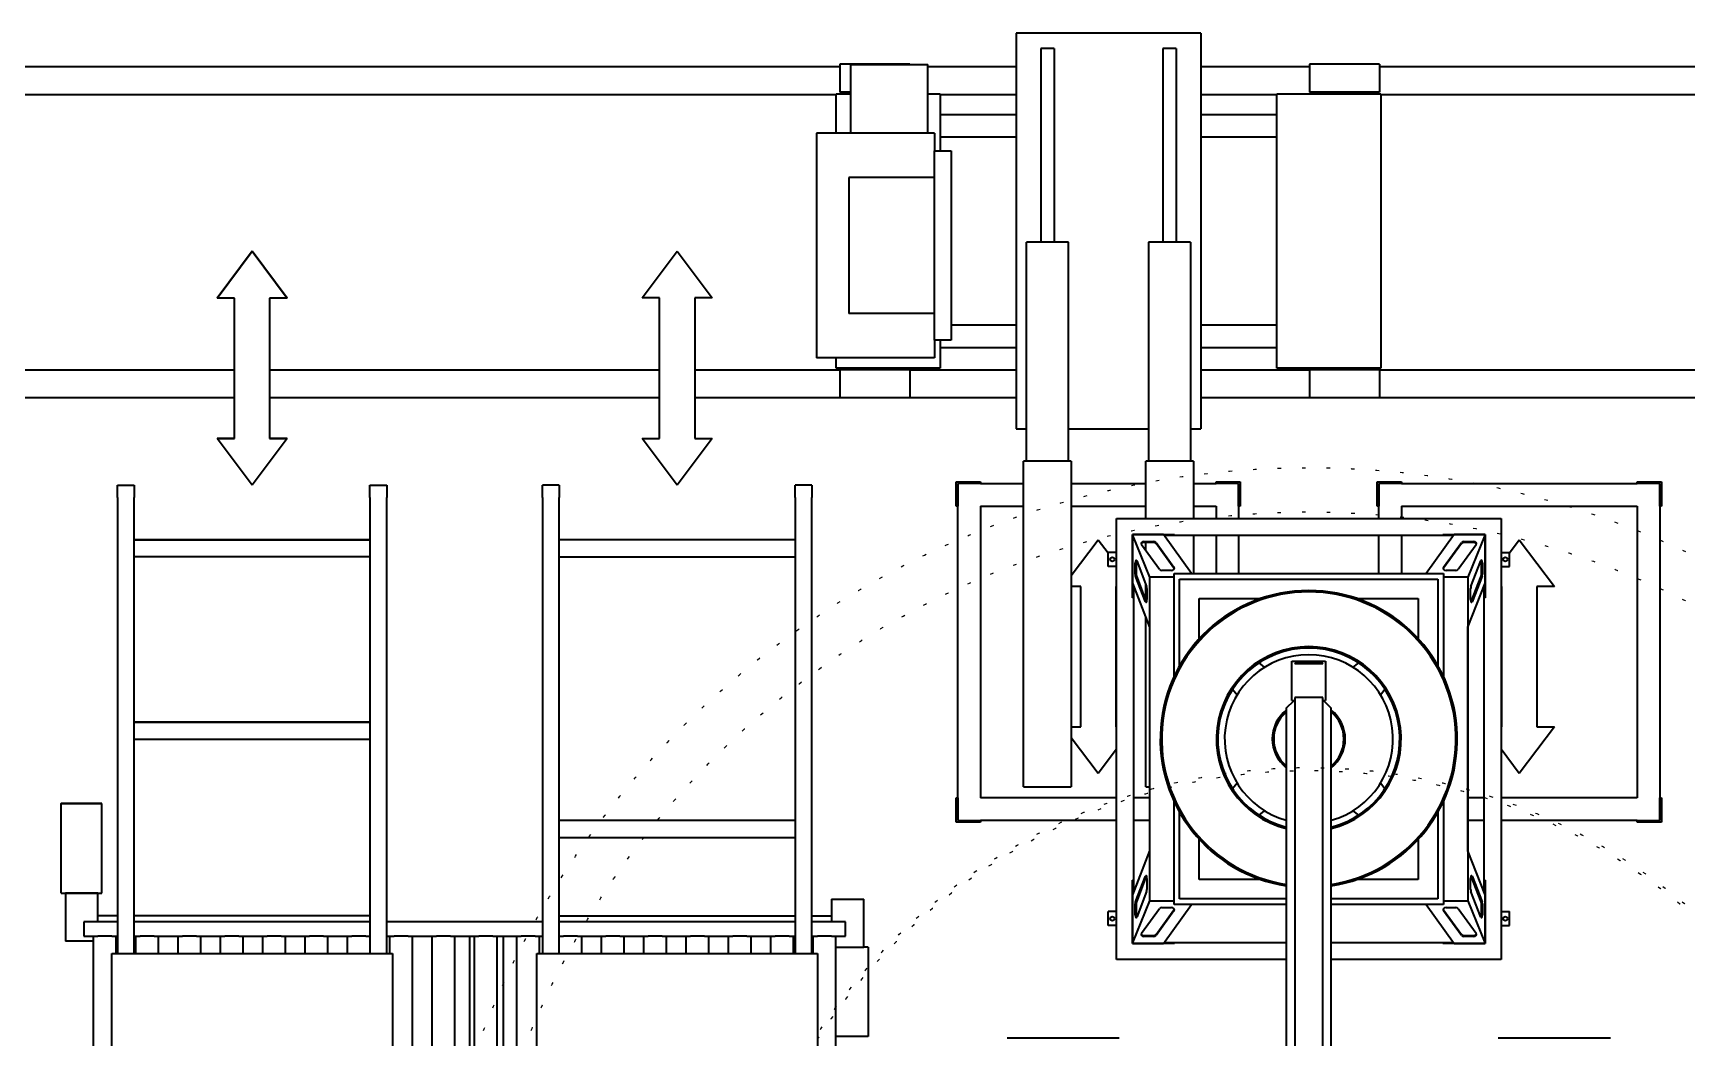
# Model space of a CAD drawing. Header units: millimetres. Extents: x 0 to 67800, y 0 to 42000.
# Drawn here: x 15877 to 21768, y 23438 to 27018 of the extents above; entities that cross this region are included whole.
import ezdxf

# ---------------------------------------------------------------- set-up
doc = ezdxf.new("R2010")
doc.units = ezdxf.units.MM
doc.header["$LTSCALE"] = 100
doc.linetypes.add('DOTTED', pattern=[0.0481, 0.0068, -0.0413])
doc.layers.add('Reference (ISO)', color=7, linetype='DOTTED', lineweight=25)
doc.layers.add('Visible (ISO)', color=7, linetype='Continuous', lineweight=35)

msp = doc.modelspace()

# ---------------------------------------------------------------- linework, layer by layer
at = {"layer": 'Reference (ISO)', "ltscale": 18.165257}
msp.add_circle((20421.39, 22312.87), 3156.69, dxfattribs=at)
at = {"layer": 'Reference (ISO)', "ltscale": 18.219997}
msp.add_circle((20421.39, 22312.87), 2998.83, dxfattribs=at)
at = {"layer": 'Reference (ISO)', "ltscale": 18.185495}
msp.add_circle((20421.39, 22312.87), 2088.25, dxfattribs=at)
at = {"layer": 'Reference (ISO)', "ltscale": 18.213535}
msp.add_circle((20421.39, 22312.87), 2077.52, dxfattribs=at)
at = {"layer": 'Visible (ISO)'}
for p, q in [((20036.39, 27017.87), (19379.39, 27017.87)), ((19379.39, 27017.87), (19379.39, 25607.87)), ((20036.39, 27017.87), (20036.39, 25607.87)), ((19466.39, 26962.87), (19466.39, 26272.87)), ((19513.89, 26962.87), (19466.39, 26962.87)), ((19513.89, 26962.87), (19513.89, 26272.87)), ((19901.39, 26962.87), (19901.39, 26272.87)), ((19948.89, 26962.87), (19901.39, 26962.87)), ((19948.89, 26962.87), (19948.89, 26272.87)), ((4636.99, 26898.27), (18750.69, 26898.27)), ((19000.69, 26907.47), (18750.69, 26907.47)), ((18750.69, 26907.47), (18750.69, 26807.47)), ((18789.39, 26905.87), (19064.39, 26905.87)), ((18789.39, 26661.37), (18789.39, 26905.87)), ((19000.69, 26907.47), (19000.69, 26905.87)), ((19064.39, 26661.37), (19064.39, 26905.87)), ((19064.39, 26898.27), (19379.39, 26898.27)), ((20036.39, 26898.27), (20423.89, 26898.27)), ((20673.89, 26907.47), (20423.89, 26907.47)), ((20423.89, 26907.47), (20423.89, 26807.47)), ((20673.89, 26907.47), (20673.89, 26807.47)), ((20673.89, 26898.27), (34636.99, 26898.27)), ((18789.39, 26807.47), (18750.69, 26807.47)), ((20673.89, 26807.47), (20423.89, 26807.47)), ((20524.89, 26807.47), (20524.89, 26801.87)), ((20572.89, 26807.47), (20572.89, 26801.87)), ((18737.89, 26798.27), (4636.99, 26798.27)), ((18737.89, 26661.37), (18737.89, 26801.87)), ((18737.89, 26801.87), (18789.39, 26801.87)), ((19064.39, 26801.87), (19107.89, 26801.87)), ((19107.89, 26801.87), (19107.89, 26598.87)), ((19379.39, 26798.27), (19107.89, 26798.27)), ((20307.89, 26798.27), (20036.39, 26798.27)), ((20307.89, 25823.87), (20307.89, 26801.87)), ((20307.89, 26801.87), (20677.89, 26801.87)), ((20677.89, 26801.87), (20677.89, 25823.87)), ((34636.99, 26798.27), (20677.89, 26798.27)), ((19107.89, 26727.87), (19379.39, 26727.87)), ((20036.39, 26727.87), (20307.89, 26727.87)), ((19087.89, 26661.37), (18667.89, 26661.37)), ((18667.89, 26661.37), (18667.89, 25861.37)), ((19087.89, 26661.37), (19087.89, 26598.87)), ((19107.89, 26647.87), (19379.39, 26647.87)), ((20036.39, 26647.87), (20307.89, 26647.87)), ((19087.89, 25923.87), (19087.89, 26598.87)), ((19087.89, 26598.87), (19147.89, 26598.87)), ((19147.89, 26598.87), (19147.89, 25923.87)), ((19087.89, 26503.87), (18782.89, 26503.87)), ((18782.89, 26503.87), (18782.89, 26018.87)), ((16656.99, 26240.53), (16531.99, 26073.86)), ((16531.99, 26073.78), (16656.99, 26240.45)), ((16656.99, 26240.53), (16656.99, 26240.45)), ((16781.99, 26073.86), (16656.99, 26240.53)), ((16656.99, 26240.45), (16781.99, 26073.78)), ((18046.39, 26074.04), (18171.39, 26240.71)), ((18171.39, 26240.71), (18296.39, 26074.04)), ((19565.39, 26272.87), (19415.39, 26272.87)), ((19415.39, 25492.87), (19415.39, 26272.87)), ((19565.39, 25492.87), (19565.39, 26272.87)), ((20000.39, 26272.87), (19850.39, 26272.87)), ((19850.39, 26272.87), (19850.39, 25492.87)), ((20000.39, 26272.87), (20000.39, 25492.87)), ((16531.99, 26073.86), (16531.99, 26073.78)), ((16594.49, 26073.78), (16531.99, 26073.78)), ((16594.49, 25573.79), (16594.49, 26073.78)), ((16719.49, 26073.78), (16719.49, 25573.79)), ((16781.99, 26073.78), (16719.49, 26073.78)), ((16781.99, 26073.86), (16781.99, 26073.78)), ((18108.89, 26074.04), (18046.39, 26074.04)), ((18108.89, 25574.04), (18108.89, 26074.04)), ((18233.89, 26074.04), (18233.89, 25574.04)), ((18296.39, 26074.04), (18233.89, 26074.04)), ((19087.89, 26018.87), (18782.89, 26018.87)), ((19087.89, 25923.87), (19087.89, 25861.37)), ((19147.89, 25923.87), (19087.89, 25923.87)), ((19107.89, 25923.87), (19107.89, 25823.87)), ((19147.89, 25977.87), (19379.39, 25977.87)), ((20036.39, 25977.87), (20307.89, 25977.87)), ((19107.89, 25897.87), (19379.39, 25897.87)), ((20036.39, 25897.87), (20307.89, 25897.87)), ((15019.49, 25818.27), (16594.49, 25818.27)), ((16719.49, 25818.27), (18108.89, 25818.27)), ((18233.89, 25818.27), (18750.69, 25818.27)), ((19087.89, 25861.37), (18667.89, 25861.37)), ((18737.89, 25823.87), (18737.89, 25861.37)), ((19107.89, 25823.87), (18737.89, 25823.87)), ((19000.69, 25818.27), (18750.69, 25818.27)), ((18750.69, 25818.27), (18750.69, 25718.27)), ((18851.69, 25823.87), (18851.69, 25818.27)), ((18899.69, 25823.87), (18899.69, 25818.27)), ((19000.69, 25818.27), (19000.69, 25718.27)), ((19000.69, 25818.27), (19379.39, 25818.27)), ((20036.39, 25818.27), (20423.89, 25818.27)), ((20677.89, 25823.87), (20307.89, 25823.87)), ((20673.89, 25818.27), (20423.89, 25818.27)), ((20423.89, 25818.27), (20423.89, 25718.27)), ((20524.89, 25823.87), (20524.89, 25818.27)), ((20572.89, 25823.87), (20572.89, 25818.27)), ((20673.89, 25818.27), (20673.89, 25718.27)), ((20673.89, 25818.27), (22608.89, 25818.27)), ((16594.49, 25718.27), (15019.49, 25718.27)), ((18108.89, 25718.27), (16719.49, 25718.27)), ((18750.69, 25718.27), (18233.89, 25718.27)), ((19000.69, 25718.27), (18750.69, 25718.27)), ((19379.39, 25718.27), (19000.69, 25718.27)), ((20423.89, 25718.27), (20036.39, 25718.27)), ((20673.89, 25718.27), (20423.89, 25718.27)), ((22608.89, 25718.27), (20673.89, 25718.27)), ((16594.49, 25573.87), (16531.99, 25573.87)), ((16531.99, 25573.87), (16531.99, 25573.79)), ((16531.99, 25573.79), (16594.49, 25573.79)), ((16656.99, 25407.12), (16531.99, 25573.79)), ((16781.99, 25573.79), (16656.99, 25407.12)), ((16781.99, 25573.87), (16719.49, 25573.87)), ((16719.49, 25573.79), (16781.99, 25573.79)), ((16781.99, 25573.87), (16781.99, 25573.79)), ((18046.39, 25574.04), (18108.89, 25574.04)), ((18171.39, 25407.37), (18046.39, 25574.04)), ((18296.39, 25574.04), (18171.39, 25407.37)), ((18233.89, 25574.04), (18296.39, 25574.04)), ((19379.39, 25607.87), (19415.39, 25607.87)), ((19565.39, 25607.87), (19850.39, 25607.87)), ((20000.39, 25607.87), (20036.39, 25607.87)), ((19575.39, 25492.87), (19405.39, 25492.87)), ((19405.39, 24332.87), (19405.39, 25492.87)), ((19575.39, 25492.87), (19575.39, 24332.87)), ((20010.39, 25492.87), (19840.39, 25492.87)), ((19840.39, 25287.87), (19840.39, 25492.87)), ((20010.39, 25492.87), (20010.39, 25287.87)), ((16176.99, 25362.7), (16176.99, 25407.34)), ((16176.99, 25407.34), (16236.99, 25407.34)), ((16236.99, 25407.34), (16236.99, 25362.7)), ((17076.99, 25362.7), (17076.99, 25407.34)), ((17076.99, 25407.34), (17136.99, 25407.34)), ((17136.99, 25407.34), (17136.99, 25362.7)), ((17691.39, 25362.87), (17691.39, 25407.37)), ((17751.39, 25407.37), (17691.39, 25407.37)), ((17751.39, 25407.37), (17751.39, 25362.87)), ((18591.39, 25362.87), (18591.39, 25407.37)), ((18651.39, 25407.37), (18591.39, 25407.37)), ((18651.39, 25407.37), (18651.39, 25362.87)), ((19165.39, 25332.87), (19165.39, 25418.87)), ((19165.39, 25418.87), (19251.39, 25418.87)), ((19171.39, 25412.87), (19171.39, 25332.87)), ((19251.39, 25412.87), (19171.39, 25412.87)), ((19251.39, 25418.87), (19251.39, 25412.87)), ((19251.39, 25412.87), (19405.39, 25412.87)), ((19575.39, 25412.87), (19840.39, 25412.87)), ((20010.39, 25412.87), (20091.39, 25412.87)), ((20091.39, 25412.87), (20091.39, 25418.87)), ((20091.39, 25418.87), (20177.39, 25418.87)), ((20171.39, 25412.87), (20091.39, 25412.87)), ((20171.39, 25332.87), (20171.39, 25412.87)), ((20177.39, 25418.87), (20177.39, 25332.87)), ((20665.39, 25332.87), (20665.39, 25418.87)), ((20665.39, 25418.87), (20751.39, 25418.87)), ((20671.39, 25412.87), (20671.39, 25332.87)), ((20751.39, 25412.87), (20671.39, 25412.87)), ((20751.39, 25418.87), (20751.39, 25412.87)), ((20751.39, 25412.87), (21591.39, 25412.87)), ((21591.39, 25412.87), (21591.39, 25418.87)), ((21591.39, 25418.87), (21677.39, 25418.87)), ((21671.39, 25412.87), (21591.39, 25412.87)), ((21671.39, 25332.87), (21671.39, 25412.87)), ((21677.39, 25418.87), (21677.39, 25332.87)), ((16176.99, 25362.7), (16176.99, 23738.38)), ((16236.99, 23738.38), (16236.99, 25362.7)), ((17076.99, 25362.7), (17076.99, 23738.38)), ((17136.99, 23738.38), (17136.99, 25362.7)), ((17691.39, 25362.87), (17691.39, 23738.38)), ((17751.39, 23738.38), (17751.39, 25362.87)), ((18591.39, 25362.87), (18591.39, 23738.38)), ((18651.39, 23738.38), (18651.39, 25362.87)), ((19171.39, 25332.87), (19165.39, 25332.87)), ((19171.39, 24292.87), (19171.39, 25332.87)), ((19251.39, 25332.87), (19251.39, 24292.87)), ((19251.39, 25332.87), (19405.39, 25332.87)), ((19575.39, 25332.87), (19840.39, 25332.87)), ((19736.39, 25287.87), (21106.39, 25287.87)), ((19736.39, 23717.87), (19736.39, 25287.87)), ((20010.39, 25332.87), (20091.39, 25332.87)), ((20091.39, 25332.87), (20091.39, 25287.87)), ((20177.39, 25332.87), (20171.39, 25332.87)), ((20171.39, 25332.87), (20171.39, 25287.87)), ((20671.39, 25332.87), (20665.39, 25332.87)), ((20671.39, 25287.87), (20671.39, 25332.87)), ((20751.39, 25332.87), (20751.39, 25287.87)), ((20751.39, 25332.87), (21591.39, 25332.87)), ((21106.39, 25287.87), (21106.39, 23717.87)), ((21591.39, 25332.87), (21591.39, 24292.87)), ((21677.39, 25332.87), (21671.39, 25332.87)), ((21671.39, 25332.87), (21671.39, 24292.87)), ((19793.39, 25230.87), (19903.39, 25230.87)), ((19793.39, 25058.63), (19793.39, 25230.87)), ((19793.39, 25230.87), (19793.39, 25058.63)), ((19855.12, 25079.14), (19793.39, 25230.87)), ((19903.39, 25230.87), (19793.39, 25230.87)), ((19903.39, 25230.87), (19943.39, 25230.87)), ((20003.43, 25092.87), (19903.39, 25230.87)), ((19943.39, 25227.87), (19905.56, 25227.87)), ((19943.39, 25227.87), (19943.39, 25230.87)), ((20899.39, 25227.87), (19943.39, 25227.87)), ((20010.39, 25227.87), (20010.39, 25092.87)), ((20091.39, 25227.87), (20091.39, 25092.87)), ((20171.39, 25227.87), (20171.39, 25092.87)), ((20671.39, 25092.87), (20671.39, 25227.87)), ((20751.39, 25227.87), (20751.39, 25092.87)), ((20939.39, 25230.87), (20839.34, 25092.87)), ((20899.39, 25230.87), (20939.39, 25230.87)), ((20899.39, 25227.87), (20899.39, 25230.87)), ((20937.21, 25227.87), (20899.39, 25227.87)), ((20939.39, 25230.87), (21049.39, 25230.87)), ((21049.39, 25230.87), (20939.39, 25230.87)), ((21049.39, 25230.87), (20987.65, 25079.14)), ((21049.39, 25230.87), (21049.39, 25058.63)), ((21049.39, 25058.63), (21049.39, 25230.87)), ((16236.99, 25212.64), (17076.99, 25212.64)), ((17076.99, 25212.55), (16236.99, 25212.55)), ((18591.39, 25212.37), (17751.39, 25212.37)), ((19575.39, 25084.87), (19671.39, 25212.87)), ((19671.39, 25212.87), (19706.39, 25166.21)), ((19736.39, 25167.87), (19706.39, 25167.87)), ((19706.39, 25117.87), (19706.39, 25167.87)), ((19889.13, 25107.08), (19825.45, 25194.93)), ((19834.1, 25206.92), (19868.77, 25206.92)), ((19868.77, 25203.08), (19834.1, 25203.08)), ((19840.39, 25174.33), (19840.39, 25203.08)), ((19877.42, 25202.93), (19941.11, 25115.09)), ((19941.11, 25111.25), (19877.42, 25199.09)), ((20901.66, 25115.09), (20965.35, 25202.93)), ((20965.35, 25199.09), (20901.66, 25111.25)), ((21017.32, 25194.93), (20953.64, 25107.08)), ((20974, 25206.92), (21008.67, 25206.92)), ((21008.67, 25203.08), (20974, 25203.08)), ((21106.39, 25167.87), (21136.39, 25167.87)), ((21136.39, 25166.21), (21171.39, 25212.87)), ((21136.39, 25117.87), (21136.39, 25167.87)), ((21171.39, 25212.87), (21296.39, 25046.21)), ((16236.99, 25152.55), (17076.99, 25152.55)), ((17751.39, 25152.37), (18591.39, 25152.37)), ((19736.39, 25117.87), (19706.39, 25117.87)), ((19803.13, 25090.33), (19803.13, 25129.49)), ((19806.29, 25129.49), (19806.29, 25090.33)), ((19808.47, 25137.15), (19843.56, 25046.53)), ((19932.45, 25103.1), (19897.79, 25103.1)), ((20944.98, 25103.1), (20910.32, 25103.1)), ((20999.21, 25046.53), (21034.3, 25137.15)), ((21036.48, 25090.33), (21036.48, 25129.49)), ((21039.64, 25129.49), (21039.64, 25090.33)), ((21106.39, 25117.87), (21136.39, 25117.87)), ((19608.89, 25046.21), (19575.39, 25046.21)), ((19608.89, 24546.21), (19608.89, 25046.21)), ((19733.89, 25046.21), (19733.89, 24546.21)), ((19736.39, 25046.21), (19733.89, 25046.21)), ((19793.39, 25005.87), (19793.39, 25058.63)), ((19793.39, 25058.63), (19854.47, 24900.87)), ((19796.39, 25050.88), (19796.39, 25005.87)), ((19839.39, 24992.05), (19804.29, 25082.67)), ((19807.45, 25082.67), (19842.54, 24992.05)), ((19840.39, 24997.61), (19840.39, 25054.74)), ((19855.12, 23926.61), (19855.12, 25079.14)), ((19941.39, 25079.14), (19855.12, 25079.14)), ((19941.39, 24725.23), (19941.39, 25092.87)), ((19941.39, 25092.87), (20901.39, 25092.87)), ((19961.39, 25072.87), (20881.39, 25072.87)), ((19961.39, 24764.1), (19961.39, 25072.87)), ((20881.39, 25072.87), (20881.39, 24764.1)), ((20901.39, 25092.87), (20901.39, 24725.23)), ((20987.65, 25079.14), (20901.39, 25079.14)), ((20987.65, 25079.14), (20987.65, 23926.61)), ((20988.3, 24900.87), (21049.39, 25058.63)), ((21000.23, 24992.05), (21035.32, 25082.67)), ((21038.48, 25082.67), (21003.39, 24992.05)), ((21046.39, 25005.87), (21046.39, 25050.88)), ((21049.39, 25058.63), (21049.39, 25005.87)), ((21108.89, 25046.21), (21106.39, 25046.21)), ((21108.89, 24546.21), (21108.89, 25046.21)), ((21233.89, 25046.21), (21233.89, 24546.21)), ((21296.39, 25046.21), (21233.89, 25046.21)), ((19796.39, 25005.87), (19793.39, 25005.87)), ((19796.39, 25005.87), (19796.39, 23999.87)), ((19844.72, 25038.87), (19844.72, 24999.71)), ((20031.39, 24860.28), (20031.39, 25002.87)), ((20031.39, 25002.87), (20248.64, 25002.87)), ((20594.13, 25002.87), (20811.39, 25002.87)), ((20811.39, 25002.87), (20811.39, 24860.28)), ((20998.05, 24999.71), (20998.05, 25038.87)), ((21049.39, 25005.87), (21046.39, 25005.87)), ((21046.39, 23999.87), (21046.39, 25005.87)), ((19840.39, 24332.87), (19840.39, 24937.25)), ((19854.47, 24900.87), (19854.47, 24104.87)), ((20988.3, 24104.87), (20988.3, 24900.87)), ((20264, 24758.28), (20244.14, 24774.1)), ((20361.39, 24640.55), (20361.39, 24780.55)), ((20361.39, 24780.55), (20481.39, 24780.55)), ((20371.39, 24772.87), (20471.39, 24772.87)), ((20371.39, 24772.87), (20371.39, 24771.47)), ((20371.39, 24771.47), (20471.39, 24771.47)), ((20471.39, 24771.47), (20471.39, 24772.87)), ((20481.39, 24780.55), (20481.39, 24640.55)), ((20598.63, 24774.1), (20578.77, 24758.28)), ((20150.17, 24680.12), (20165.98, 24660.26)), ((20341.39, 24612.87), (20369.06, 24640.55)), ((20361.39, 24640.55), (20371.39, 24640.55)), ((20471.39, 24650.23), (20371.39, 24650.23)), ((20371.39, 24650.23), (20371.39, 22302.6)), ((20471.39, 22302.6), (20471.39, 24650.23)), ((20471.39, 24640.55), (20481.39, 24640.55)), ((20473.71, 24640.55), (20501.39, 24612.87)), ((20676.79, 24660.26), (20692.61, 24680.12)), ((20341.39, 24612.87), (20341.39, 22918.41)), ((20501.39, 22918.41), (20501.39, 24612.87)), ((16236.99, 24562.65), (17076.99, 24562.65)), ((17076.99, 24562.55), (16236.99, 24562.55)), ((19575.39, 24546.21), (19608.89, 24546.21)), ((19733.89, 24546.21), (19736.39, 24546.21)), ((21106.39, 24546.21), (21108.89, 24546.21)), ((21296.39, 24546.21), (21171.39, 24379.54)), ((21233.89, 24546.21), (21296.39, 24546.21)), ((16236.99, 24502.55), (17076.99, 24502.55)), ((19671.39, 24379.54), (19575.39, 24507.54)), ((19736.39, 24466.21), (19671.39, 24379.54)), ((21171.39, 24379.54), (21106.39, 24466.21)), ((19405.39, 24332.87), (19575.39, 24332.87)), ((19840.39, 24332.87), (19854.47, 24332.87)), ((20165.98, 24345.49), (20150.17, 24325.63)), ((20692.61, 24325.63), (20676.79, 24345.49)), ((19165.39, 24206.87), (19165.39, 24292.87)), ((19165.39, 24292.87), (19171.39, 24292.87)), ((19171.39, 24292.87), (19171.39, 24212.87)), ((19736.39, 24292.87), (19251.39, 24292.87)), ((19854.47, 24292.87), (19796.39, 24292.87)), ((19941.39, 23912.87), (19941.39, 24280.52)), ((20901.39, 24280.52), (20901.39, 23912.87)), ((21046.39, 24292.87), (20988.3, 24292.87)), ((21591.39, 24292.87), (21106.39, 24292.87)), ((21671.39, 24212.87), (21671.39, 24292.87)), ((21671.39, 24292.87), (21677.39, 24292.87)), ((21677.39, 24292.87), (21677.39, 24206.87)), ((15976.99, 23953.77), (15976.99, 24272.77)), ((16121.99, 23953.77), (16121.99, 24272.77)), ((19961.39, 23932.87), (19961.39, 24241.64)), ((20244.14, 24231.65), (20264, 24247.47)), ((20578.77, 24247.47), (20598.63, 24231.65)), ((20881.39, 24241.64), (20881.39, 23932.87)), ((18591.39, 24212.37), (17751.39, 24212.37)), ((19251.39, 24206.87), (19165.39, 24206.87)), ((19171.39, 24212.87), (19251.39, 24212.87)), ((19251.39, 24212.87), (19251.39, 24206.87)), ((19736.39, 24212.87), (19251.39, 24212.87)), ((19854.47, 24212.87), (19796.39, 24212.87)), ((21046.39, 24212.87), (20988.3, 24212.87)), ((21591.39, 24212.87), (21106.39, 24212.87)), ((21591.39, 24206.87), (21591.39, 24212.87)), ((21591.39, 24212.87), (21671.39, 24212.87)), ((21677.39, 24206.87), (21591.39, 24206.87)), ((17751.39, 24152.37), (18591.39, 24152.37)), ((19854.47, 24104.87), (19793.39, 23947.12)), ((20031.39, 24002.87), (20031.39, 24145.47)), ((20811.39, 24145.47), (20811.39, 24002.87)), ((21049.39, 23947.12), (20988.3, 24104.87)), ((19796.39, 23999.87), (19793.39, 23999.87)), ((19793.39, 23947.12), (19793.39, 23999.87)), ((19796.39, 23999.87), (19796.39, 23954.87)), ((19804.29, 23923.08), (19839.39, 24013.7)), ((19842.54, 24013.7), (19807.45, 23923.08)), ((19844.72, 24006.04), (19844.72, 23966.88)), ((20248.64, 24002.87), (20031.39, 24002.87)), ((20811.39, 24002.87), (20594.13, 24002.87)), ((20998.05, 23966.88), (20998.05, 24006.04)), ((21035.32, 23923.08), (21000.23, 24013.7)), ((21003.39, 24013.7), (21038.48, 23923.08)), ((21049.39, 23999.87), (21046.39, 23999.87)), ((21046.39, 23954.87), (21046.39, 23999.87)), ((21049.39, 23999.87), (21049.39, 23947.12)), ((15991.99, 23953.63), (15991.99, 23953.49)), ((16106.99, 23953.49), (15991.99, 23953.49)), ((15991.99, 23953.49), (15991.99, 23782.49)), ((16106.99, 23953.49), (16106.99, 23953.63)), ((16106.99, 23851.87), (16106.99, 23953.49)), ((18721.39, 23932.37), (18721.39, 23851.87)), ((18721.39, 23932.37), (18836.39, 23932.37)), ((18836.39, 23761.37), (18836.39, 23932.37)), ((19793.39, 23774.87), (19793.39, 23947.12)), ((19793.39, 23947.12), (19793.39, 23774.87)), ((19793.39, 23774.87), (19855.12, 23926.61)), ((19843.56, 23959.22), (19808.47, 23868.59)), ((19855.12, 23926.61), (19941.39, 23926.61)), ((20341.39, 23932.87), (19961.39, 23932.87)), ((20881.39, 23932.87), (20501.39, 23932.87)), ((20901.39, 23926.61), (20987.65, 23926.61)), ((20987.65, 23926.61), (21049.39, 23774.87)), ((21034.3, 23868.59), (20999.21, 23959.22)), ((21049.39, 23947.12), (21049.39, 23774.87)), ((21049.39, 23774.87), (21049.39, 23947.12)), ((16176.99, 23872.75), (16106.99, 23872.75)), ((17076.99, 23872.75), (16236.99, 23872.75)), ((17751.39, 23872.37), (18591.39, 23872.37)), ((18651.39, 23872.37), (18721.39, 23872.37)), ((19736.39, 23887.87), (19706.39, 23887.87)), ((19706.39, 23837.87), (19706.39, 23887.87)), ((19803.13, 23876.26), (19803.13, 23915.42)), ((19806.29, 23915.42), (19806.29, 23876.26)), ((19825.45, 23810.82), (19889.13, 23898.67)), ((19877.42, 23806.66), (19941.11, 23894.5)), ((19941.11, 23890.66), (19877.42, 23802.82)), ((19897.79, 23902.65), (19932.45, 23902.65)), ((19903.39, 23774.87), (20003.43, 23912.87)), ((20341.39, 23912.87), (19941.39, 23912.87)), ((20901.39, 23912.87), (20501.39, 23912.87)), ((20839.34, 23912.87), (20939.39, 23774.87)), ((20901.66, 23894.5), (20965.35, 23806.66)), ((20965.35, 23802.82), (20901.66, 23890.66)), ((20910.32, 23902.65), (20944.98, 23902.65)), ((20953.64, 23898.67), (21017.32, 23810.82)), ((21036.48, 23876.26), (21036.48, 23915.42)), ((21039.64, 23915.42), (21039.64, 23876.26)), ((21106.39, 23887.87), (21136.39, 23887.87)), ((21136.39, 23837.87), (21136.39, 23887.87)), ((16176.99, 23851.87), (16056.99, 23851.87)), ((16056.99, 23851.87), (16056.99, 23799.87)), ((17076.99, 23851.87), (16236.99, 23851.87)), ((17691.39, 23851.87), (17136.99, 23851.87)), ((18591.39, 23851.87), (17751.39, 23851.87)), ((18771.39, 23851.87), (18651.39, 23851.87)), ((18771.39, 23799.87), (18771.39, 23851.87)), ((19736.39, 23837.87), (19706.39, 23837.87)), ((19834.1, 23802.67), (19868.77, 23802.67)), ((20974, 23802.67), (21008.67, 23802.67)), ((21106.39, 23837.87), (21136.39, 23837.87)), ((16092.39, 23782.49), (15991.99, 23782.49)), ((16056.99, 23799.87), (16107.11, 23799.87)), ((16092.39, 22476.87), (16092.39, 23799.87)), ((16157.66, 23799.87), (16107.11, 23799.87)), ((16157.66, 23799.87), (16176.99, 23799.87)), ((16172.39, 23738.38), (16172.39, 23799.87)), ((16236.99, 23799.87), (16257.91, 23799.87)), ((16243.19, 23738.38), (16243.19, 23799.87)), ((16308.46, 23799.87), (16257.91, 23799.87)), ((16308.46, 23799.87), (16408.71, 23799.87)), ((16323.19, 23738.38), (16323.19, 23799.87)), ((16393.99, 23738.38), (16393.99, 23799.87)), ((16459.26, 23799.87), (16408.71, 23799.87)), ((16459.26, 23799.87), (16559.51, 23799.87)), ((16473.99, 23738.38), (16473.99, 23799.87)), ((16544.79, 23738.38), (16544.79, 23799.87)), ((16610.06, 23799.87), (16559.51, 23799.87)), ((16610.06, 23799.87), (16710.31, 23799.87)), ((16624.79, 23738.38), (16624.79, 23799.87)), ((16695.59, 23738.38), (16695.59, 23799.87)), ((16760.86, 23799.87), (16710.31, 23799.87)), ((16760.86, 23799.87), (16861.11, 23799.87)), ((16775.59, 23738.38), (16775.59, 23799.87)), ((16846.39, 23738.38), (16846.39, 23799.87)), ((16911.66, 23799.87), (16861.11, 23799.87)), ((16911.66, 23799.87), (17011.91, 23799.87)), ((16926.39, 23738.38), (16926.39, 23799.87)), ((16997.19, 23738.38), (16997.19, 23799.87)), ((17062.46, 23799.87), (17011.91, 23799.87)), ((17062.46, 23799.87), (17076.99, 23799.87)), ((17136.99, 23799.87), (17162.71, 23799.87)), ((17147.99, 23738.38), (17147.99, 23799.87)), ((17213.26, 23799.87), (17162.71, 23799.87)), ((17213.26, 23799.87), (17313.51, 23799.87)), ((17227.99, 22476.87), (17227.99, 23799.87)), ((17298.79, 22476.87), (17298.79, 23799.87)), ((17364.06, 23799.87), (17313.51, 23799.87)), ((17364.06, 23799.87), (17464.31, 23799.87)), ((17378.79, 22476.87), (17378.79, 23799.87)), ((17431.39, 23799.87), (17431.39, 22962.87)), ((17449.59, 22476.87), (17449.59, 23799.87)), ((17514.86, 23799.87), (17464.31, 23799.87)), ((17514.86, 23799.87), (17615.11, 23799.87)), ((17529.59, 22476.87), (17529.59, 23799.87)), ((17551.39, 23799.87), (17551.39, 22476.87)), ((17600.39, 22476.87), (17600.39, 23799.87)), ((17665.66, 23799.87), (17615.11, 23799.87)), ((17665.66, 23799.87), (17691.39, 23799.87)), ((17680.39, 23738.38), (17680.39, 23799.87)), ((17751.39, 23799.87), (17765.91, 23799.87)), ((17816.46, 23799.87), (17765.91, 23799.87)), ((17816.46, 23799.87), (17916.71, 23799.87)), ((17831.19, 23738.38), (17831.19, 23799.87)), ((17901.99, 23738.38), (17901.99, 23799.87)), ((17967.26, 23799.87), (17916.71, 23799.87)), ((17967.26, 23799.87), (18067.51, 23799.87)), ((17981.99, 23738.38), (17981.99, 23799.87)), ((18052.79, 23738.38), (18052.79, 23799.87)), ((18118.06, 23799.87), (18067.51, 23799.87)), ((18118.06, 23799.87), (18218.31, 23799.87)), ((18132.79, 23738.38), (18132.79, 23799.87)), ((18203.59, 23738.38), (18203.59, 23799.87)), ((18268.86, 23799.87), (18218.31, 23799.87)), ((18268.86, 23799.87), (18369.11, 23799.87)), ((18283.59, 23738.38), (18283.59, 23799.87)), ((18354.39, 23738.38), (18354.39, 23799.87)), ((18419.66, 23799.87), (18369.11, 23799.87)), ((18419.66, 23799.87), (18519.91, 23799.87)), ((18434.39, 23738.38), (18434.39, 23799.87)), ((18505.19, 23738.38), (18505.19, 23799.87)), ((18570.46, 23799.87), (18519.91, 23799.87)), ((18570.46, 23799.87), (18591.39, 23799.87)), ((18585.19, 23738.38), (18585.19, 23799.87)), ((18651.39, 23799.87), (18670.71, 23799.87)), ((18655.99, 23738.38), (18655.99, 23799.87)), ((18721.26, 23799.87), (18670.71, 23799.87)), ((18721.26, 23799.87), (18771.39, 23799.87)), ((18735.99, 22476.87), (18735.99, 23799.87)), ((18735.99, 23761.37), (18836.39, 23761.37)), ((18851.39, 23761.37), (18836.39, 23761.37)), ((18851.39, 23761.37), (18851.39, 23442.37)), ((19903.39, 23774.87), (19793.39, 23774.87)), ((19793.39, 23774.87), (19903.39, 23774.87)), ((19868.77, 23798.83), (19834.1, 23798.83)), ((19943.39, 23774.87), (19903.39, 23774.87)), ((19905.56, 23777.87), (19943.39, 23777.87)), ((19943.39, 23774.87), (19943.39, 23777.87)), ((19943.39, 23777.87), (20341.39, 23777.87)), ((20501.39, 23777.87), (20899.39, 23777.87)), ((20899.39, 23777.87), (20937.21, 23777.87)), ((20899.39, 23774.87), (20899.39, 23777.87)), ((20939.39, 23774.87), (20899.39, 23774.87)), ((21049.39, 23774.87), (20939.39, 23774.87)), ((20939.39, 23774.87), (21049.39, 23774.87)), ((21008.67, 23798.83), (20974, 23798.83)), ((16156.99, 23738.38), (17156.99, 23738.38)), ((16156.99, 22538.37), (16156.99, 23738.38)), ((17156.99, 23738.38), (17156.99, 22538.37)), ((17671.39, 23738.38), (18671.39, 23738.38)), ((17671.39, 22538.37), (17671.39, 23738.38)), ((18671.39, 23738.38), (18671.39, 22538.37)), ((20341.39, 23717.87), (19736.39, 23717.87)), ((21106.39, 23717.87), (20501.39, 23717.87)), ((18851.39, 23442.37), (18735.99, 23442.37)), ((19346.39, 23437.87), (19746.39, 23437.87)), ((21096.39, 23437.87), (21496.39, 23437.87))]:
    msp.add_line(p, q, dxfattribs=at)
for centre in [(19721.39, 25142.87), (21121.39, 25142.87), (19721.39, 23862.87), (21121.39, 23862.87)]:
    msp.add_circle(centre, 7.5, dxfattribs=at)
for radius, start, end in [(529, 278.69814, 261.30186), (524, 278.781791, 261.218209), (329, 284.073186, 255.926814), (324, 284.294949, 255.705051), (300, 285.46601, 254.53399), (130, 127.979872, 232.020128), (125, 129.791819, 230.208181), (130, 307.979872, 52.020128), (125, 309.791819, 50.208181)]:
    msp.add_arc((20421.39, 24502.87), radius, start, end, dxfattribs=at)
for centre, major_axis, ratio, start_param, end_param in [((19834.1, 25198.93), (-10, 0), 0.7986039, 4.712389, 6.8079811), ((19834.1, 25195.09), (10, 0), 0.7986039, 1.5707963, 2.8988423), ((19868.77, 25198.93), (10, 0), 0.7986039, 0.5247958, 1.5707963), ((19868.77, 25195.09), (-10, 0), 0.7986039, 3.6663884, 4.712389), ((20974, 25198.93), (-10, 0), 0.7986039, 4.712389, 5.7583895), ((20974, 25195.09), (10, 0), 0.7986039, 1.5707963, 2.6167969), ((21008.67, 25198.93), (-10, 0), 0.7986039, 2.6167969, 4.712389), ((21008.67, 25195.09), (10, 0), 0.7986039, 0.2427503, 1.5707963), ((19806.38, 25129.49), (0, 10), 0.3249197, 5.5850536, 7.8539816), ((19809.54, 25129.49), (0, -10), 0.3249197, 3.6484249, 4.712389), ((19897.79, 25111.08), (-10, 0), 0.7986039, 0.5247958, 1.5707963), ((19932.45, 25111.08), (10, 0), 0.7986039, 4.712389, 6.8079811), ((19932.45, 25107.24), (-10, 0), 0.7986039, 3.384343, 3.6663884), ((20910.32, 25111.08), (10, 0), 0.7986039, 2.6167969, 4.712389), ((20910.32, 25107.24), (-10, 0), 0.7986039, 5.7583895, 6.040435), ((20944.98, 25111.08), (10, 0), 0.7986039, 4.712389, 5.7583895), ((21036.39, 25129.49), (0, -10), 0.3249197, 1.5707963, 3.8397244), ((21033.23, 25129.49), (0, 10), 0.3249197, 4.712389, 5.776353), ((19806.38, 25090.33), (0, 10), 0.3249197, 1.5707963, 2.443461), ((19809.54, 25090.33), (0, -10), 0.3249197, 4.712389, 5.5850536), ((19841.47, 25038.87), (0, -10), 0.3249197, 1.5707963, 2.443461), ((21001.3, 25038.87), (0, 10), 0.3249197, 0.6981317, 1.5707963), ((21033.23, 25090.33), (0, 10), 0.3249197, 3.8397244, 4.712389), ((21036.39, 25090.33), (0, -10), 0.3249197, 0.6981317, 1.5707963), ((19841.47, 24999.71), (0, -10), 0.3249197, 5.5850536, 7.8539816), ((19844.63, 24999.71), (0, 10), 0.3249197, 2.443461, 2.6347604), ((21001.3, 24999.71), (0, 10), 0.3249197, 1.5707963, 3.8397244), ((20998.14, 24999.71), (0, -10), 0.3249197, 0.5068323, 0.6981317), ((19841.47, 24006.04), (0, -10), 0.3249197, 1.5707963, 3.8397244), ((19844.63, 24006.04), (0, 10), 0.3249197, 0.5068323, 0.6981317), ((21001.3, 24006.04), (0, 10), 0.3249197, 5.5850536, 7.8539816), ((20998.14, 24006.04), (0, -10), 0.3249197, 2.443461, 2.6347604), ((16049.49, 23953.77), (-72.5, 0), 0.0032018, 0, 0.6549089), ((16049.49, 23953.77), (-72.5, 0), 0.0032018, 0.6549089, 2.4866838), ((16049.49, 23953.77), (72.5, 0), 0.0032018, 5.6282765, 6.2831853), ((19806.38, 23915.42), (0, -10), 0.3249197, 3.8397244, 4.712389), ((19809.54, 23915.42), (0, 10), 0.3249197, 0.6981317, 1.5707963), ((19841.47, 23966.88), (0, 10), 0.3249197, 3.8397244, 4.712389), ((21001.3, 23966.88), (0, -10), 0.3249197, 4.712389, 5.5850536), ((21033.23, 23915.42), (0, -10), 0.3249197, 1.5707963, 2.443461), ((21036.39, 23915.42), (0, 10), 0.3249197, 4.712389, 5.5850536), ((19806.38, 23876.26), (0, 10), 0.3249197, 1.5707963, 3.8397244), ((19809.54, 23876.26), (0, -10), 0.3249197, 4.712389, 5.776353), ((19897.79, 23894.67), (10, 0), 0.7986039, 1.5707963, 2.6167969), ((19932.45, 23894.67), (-10, 0), 0.7986039, 2.6167969, 4.712389), ((19932.45, 23898.5), (10, 0), 0.7986039, 5.7583895, 6.040435), ((20910.32, 23894.67), (-10, 0), 0.7986039, 4.712389, 6.8079811), ((20910.32, 23898.5), (10, 0), 0.7986039, 3.384343, 3.6663884), ((20944.98, 23894.67), (-10, 0), 0.7986039, 3.6663884, 4.712389), ((21036.39, 23876.26), (0, -10), 0.3249197, 5.5850536, 7.8539816), ((21033.23, 23876.26), (0, 10), 0.3249197, 3.6484249, 4.712389), ((19834.1, 23806.82), (10, 0), 0.7986039, 2.6167969, 4.712389), ((19834.1, 23810.66), (-10, 0), 0.7986039, 0.2427503, 1.5707963), ((19868.77, 23810.66), (10, 0), 0.7986039, 4.712389, 5.7583895), ((19868.77, 23806.82), (-10, 0), 0.7986039, 1.5707963, 2.6167969), ((20974, 23810.66), (-10, 0), 0.7986039, 0.5247958, 1.5707963), ((20974, 23806.82), (10, 0), 0.7986039, 3.6663884, 4.712389), ((21008.67, 23806.82), (10, 0), 0.7986039, 4.712389, 6.8079811), ((21008.67, 23810.66), (-10, 0), 0.7986039, 1.5707963, 2.8988423)]:
    msp.add_ellipse(centre, major_axis=major_axis, ratio=ratio, start_param=start_param, end_param=end_param, dxfattribs=at)
msp.add_ellipse((16049.49, 24272.77), major_axis=(72.5, 0), ratio=0.0032018, dxfattribs=at)

doc.saveas('drawing.dxf')
